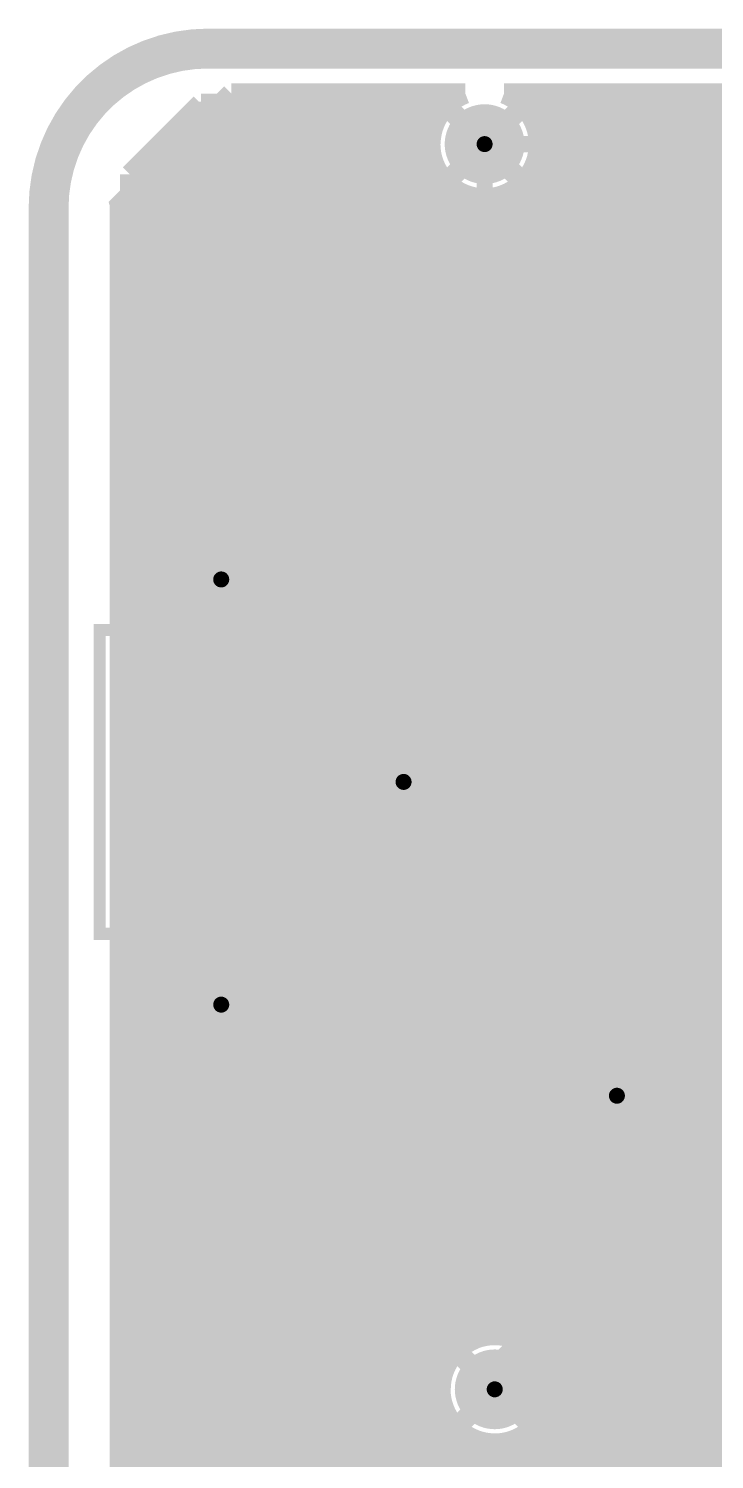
# Model space of a CAD drawing. Extents: x -118 to 4, y -52 to 56.
# Drawn here: x -117.73 to -109.13, y 38.49 to 56.44 of the extents above; entities that cross this region are included whole.
import ezdxf

# ---------------------------------------------------------------- set-up
doc = ezdxf.new("R2010")
doc.units = 0
doc.header["$MEASUREMENT"] = 0
doc.layers.get('0').update_dxf_attribs({"linetype": 'CONTINUOUS'})
for name, color, linetype in [('22-302-0_BOT', 7, 'CONTINUOUS'), ('22-302-0_DRD', 7, 'CONTINUOUS'), ('22-302-0_DRL', 2, 'CONTINUOUS'), ('22-302-0_GND', 1, 'CONTINUOUS'), ('22-302-0_IN1', 3, 'CONTINUOUS'), ('22-302-0_SMT', 10, 'CONTINUOUS'), ('22-302-0_SPT', 9, 'CONTINUOUS'), ('22-302-0_SST', 11, 'CONTINUOUS'), ('22-302-0_TOP', 13, 'CONTINUOUS'), ('THRUHOLE_TAP', 7, 'CONTINUOUS')]:
    doc.layers.add(name, color=color, linetype=linetype)

# ---------------------------------------------------------------- blocks, each defined once
blk = doc.blocks.new('ROUND_50')
at = {"const_width": 0.35052}
blk.add_lwpolyline([(-0.17526, 0, 1), (0.17526, 0, 1)], format="xyb", close=True, dxfattribs=at)
blk = doc.blocks.new('ROUND_106')
at = {"const_width": 0.10033}
blk.add_lwpolyline([(-0.050164, 0, 1), (0.050164, 0, 1)], format="xyb", close=True, dxfattribs=at)
blk = doc.blocks.new('ROUND_107')
at = {"const_width": 0.10033}
blk.add_lwpolyline([(-0.050164, 0, 1), (0.050164, 0, 1)], format="xyb", close=True, dxfattribs=at)
blk = doc.blocks.new('ROUND_92')
at = {"const_width": 0.0635}
blk.add_lwpolyline([(-0.03175, 0, 1), (0.03175, 0, 1)], format="xyb", close=True, dxfattribs=at)
blk = doc.blocks.new('ROUND_95')
at = {"const_width": 0.50038}
blk.add_lwpolyline([(-0.25019, 0, 1), (0.25019, 0, 1)], format="xyb", close=True, dxfattribs=at)
blk = doc.blocks.new('ROUND_58')
at = {"const_width": 0.35052}
blk.add_lwpolyline([(-0.17526, 0, 1), (0.17526, 0, 1)], format="xyb", close=True, dxfattribs=at)
blk = doc.blocks.new('RECTANGLE_33')
blk.add_solid([(0.9652, 1.524), (0.9652, -1.524), (-0.9652, 1.524), (-0.9652, -1.524)])
blk = doc.blocks.new('RECTANGLE_42')
blk.add_solid([(0.84963, 0.35052), (0.84963, -0.35052), (-0.84963, 0.35052), (-0.84963, -0.35052)])
blk = doc.blocks.new('ROUND_98')
at = {"const_width": 0.10033}
blk.add_lwpolyline([(-0.050164, 0, 1), (0.050164, 0, 1)], format="xyb", close=True, dxfattribs=at)

msp = doc.modelspace()

# ---------------------------------------------------------------- linework, layer by layer
at = {"layer": '22-302-0_BOT'}
for points, const_width in [([(-115.189, 55.626), (-116.586, 54.229), (-115.57, 50.419)], 0.254), ([(-115.2144, 55.6006), (-115.2144, 2.25044)], 0.254), ([(-112.2553, 55.626), (-115.189, 55.626)], 0.254), ([(-114.9858, 55.626), (-114.9858, 2.40792)], 0.254), ([(-114.7572, 55.626), (-114.7572, 2.53492)], 0.254), ([(-114.5286, 55.626), (-114.5286, 9.9568)], 0.254), ([(-114.3, 55.626), (-114.3, 9.9568)], 0.254), ([(-114.0714, 55.626), (-114.0714, 9.9568)], 0.254), ([(-113.8428, 55.626), (-113.8428, 9.9568)], 0.254), ([(-113.6142, 55.626), (-113.6142, 9.9568)], 0.254), ([(-113.3856, 55.626), (-113.3856, 9.9568)], 0.254), ([(-113.157, 55.626), (-113.157, 9.9568)], 0.254), ([(-112.9284, 55.626), (-112.9284, 41.31564)], 0.254), ([(-112.6998, 55.626), (-112.6998, 41.54424)], 0.254), ([(-112.4712, 55.626), (-112.4712, 55.49392)], 0.254), ([(-69.53504, 55.626), (-111.77016, 55.626)], 0.254), ([(-111.5568, 55.626), (-111.5568, 55.49392)], 0.254), ([(-111.3282, 55.626), (-111.3282, 39.75608)], 0.254), ([(-111.0996, 55.626), (-111.0996, 36.99002)], 0.254), ([(-110.871, 55.626), (-110.871, 11.04392)], 0.254), ([(-110.6424, 55.626), (-110.6424, 11.2522)], 0.254), ([(-110.4138, 55.626), (-110.4138, 11.38428)], 0.254), ([(-110.1852, 55.626), (-110.1852, 11.46556)], 0.254), ([(-109.9566, 55.626), (-109.9566, 11.50112)], 0.254), ([(-109.728, 55.626), (-109.728, 14.6812)], 0.254), ([(-109.4994, 55.626), (-109.4994, 14.95806)], 0.254), ([(-109.2708, 55.626), (-109.2708, 15.12824)], 0.254), ([(-109.0422, 55.626), (-109.0422, 15.23492)], 0.254), ([(-115.443, 55.372), (-115.443, 2.0574)], 0.254), ([(-112.46612, 55.499), (-115.316, 55.499)], 0.254), ([(-69.66204, 55.499), (-111.56188, 55.499)], 0.254), ([(-112.63376, 55.2704), (-115.5446, 55.2704)], 0.254), ([(-69.89064, 55.2704), (-111.39424, 55.2704)], 0.254), ([(-112.69218, 55.0418), (-115.7732, 55.0418)], 0.254), ([(-115.6716, 55.1434), (-115.6716, 50.8)], 0.254), ([(-70.11924, 55.0418), (-111.33582, 55.0418)], 0.254), ([(-112.66932, 54.8132), (-116.0018, 54.8132)], 0.254), ([(-115.9002, 54.9148), (-115.9002, 51.65598)], 0.254), ([(-111.76, 36.83), (-112.141, 36.83), (-112.649, 37.338), (-112.649, 41.021), (-112.014, 41.656), (-112.014, 54.991)], 0.2032), ([(-70.34784, 54.8132), (-111.35614, 54.8132)], 0.254), ([(-116.1288, 54.6862), (-116.1288, 52.5145)], 0.254), ([(-116.3574, 54.4576), (-116.3574, 53.37048)], 0.254), ([(-112.55756, 54.5846), (-116.2304, 54.5846)], 0.254), ([(-112.4712, 54.48808), (-112.4712, 41.77284)], 0.254), ([(-112.4204, 54.4449), (-112.4204, 41.82364)], 0.254), ([(-111.6076, 54.4449), (-111.6076, 41.656)], 0.254), ([(-111.5568, 54.48808), (-111.5568, 39.96436)], 0.254), ([(-70.57644, 54.5846), (-111.4679, 54.5846)], 0.254), ([(-112.4204, 54.356), (-116.459, 54.356)], 0.254), ([(-81.7753, 54.356), (-111.6076, 54.356)], 0.254), ([(-112.4204, 54.1274), (-116.55806, 54.1274)], 0.254), ([(-82.07756, 54.1274), (-111.6076, 54.1274)], 0.254), ([(-112.4204, 53.8988), (-116.4971, 53.8988)], 0.254), ([(-82.18932, 53.8988), (-111.6076, 53.8988)], 0.254), ([(-112.4204, 53.6702), (-116.43614, 53.6702)], 0.254), ([(-82.21218, 53.6702), (-111.6076, 53.6702)], 0.254), ([(-112.4204, 53.4416), (-116.37518, 53.4416)], 0.254), ([(-85.56752, 53.4416), (-111.6076, 53.4416)], 0.254), ([(-112.4204, 53.213), (-116.31422, 53.213)], 0.254), ([(-91.9353, 53.213), (-111.6076, 53.213)], 0.254), ([(-112.4204, 52.9844), (-116.25326, 52.9844)], 0.254), ([(-92.23756, 52.9844), (-111.6076, 52.9844)], 0.254), ([(-112.4204, 52.7558), (-116.1923, 52.7558)], 0.254), ([(-92.34932, 52.7558), (-111.6076, 52.7558)], 0.254), ([(-112.4204, 52.5272), (-116.13134, 52.5272)], 0.254), ([(-92.37218, 52.5272), (-111.6076, 52.5272)], 0.254), ([(-112.4204, 52.2986), (-116.07038, 52.2986)], 0.254), ([(-92.31376, 52.2986), (-111.6076, 52.2986)], 0.254), ([(-112.4204, 52.07), (-116.00942, 52.07)], 0.254), ([(-92.14612, 52.07), (-111.6076, 52.07)], 0.254), ([(-112.4204, 51.8414), (-115.94846, 51.8414)], 0.254), ([(-92.1004, 51.8414), (-111.6076, 51.8414)], 0.254), ([(-112.4204, 51.6128), (-115.8875, 51.6128)], 0.254), ([(-92.1004, 51.6128), (-111.6076, 51.6128)], 0.254), ([(-112.4204, 51.3842), (-115.82654, 51.3842)], 0.254), ([(-92.1004, 51.3842), (-111.6076, 51.3842)], 0.254), ([(-112.4204, 51.1556), (-115.76558, 51.1556)], 0.254), ([(-92.1004, 51.1556), (-111.6076, 51.1556)], 0.254), ([(-112.4204, 50.927), (-115.70462, 50.927)], 0.254), ([(-94.96298, 50.927), (-111.6076, 50.927)], 0.254), ([(-112.4204, 50.6984), (-115.64366, 50.6984)], 0.254), ([(-104.35082, 50.6984), (-111.6076, 50.6984)], 0.254), ([(-112.4204, 50.4698), (-115.5827, 50.4698)], 0.254), ([(-115.57, 50.419), (-115.57, 1.92786)], 0.254), ([(-104.87914, 50.4698), (-111.6076, 50.4698)], 0.254), ([(-112.4204, 50.2412), (-115.57, 50.2412)], 0.254), ([(-105.22712, 50.2412), (-111.6076, 50.2412)], 0.254), ([(-112.4204, 50.0126), (-115.57, 50.0126)], 0.254), ([(-105.48874, 50.0126), (-111.6076, 50.0126)], 0.254), ([(-112.4204, 49.784), (-115.57, 49.784)], 0.254), ([(-105.69702, 49.784), (-111.6076, 49.784)], 0.254), ([(-112.4204, 49.5554), (-115.57, 49.5554)], 0.254), ([(-105.86212, 49.5554), (-111.6076, 49.5554)], 0.254), ([(-112.4204, 49.3268), (-115.57, 49.3268)], 0.254), ([(-105.99928, 49.3268), (-111.6076, 49.3268)], 0.254), ([(-112.4204, 49.0982), (-115.57, 49.0982)], 0.254), ([(-106.1085, 49.0982), (-111.6076, 49.0982)], 0.254), ([(-112.4204, 48.8696), (-115.57, 48.8696)], 0.254), ([(-106.19232, 48.8696), (-111.6076, 48.8696)], 0.254), ([(-112.4204, 48.641), (-115.57, 48.641)], 0.254), ([(-106.25582, 48.641), (-111.6076, 48.641)], 0.254), ([(-112.4204, 48.4124), (-115.57, 48.4124)], 0.254), ([(-106.299, 48.4124), (-111.6076, 48.4124)], 0.254), ([(-112.4204, 48.1838), (-115.57, 48.1838)], 0.254), ([(-106.32186, 48.1838), (-111.6076, 48.1838)], 0.254), ([(-112.4204, 47.9552), (-115.57, 47.9552)], 0.254), ([(-106.32948, 47.9552), (-111.6076, 47.9552)], 0.254), ([(-112.4204, 47.7266), (-115.57, 47.7266)], 0.254), ([(-106.31678, 47.7266), (-111.6076, 47.7266)], 0.254), ([(-112.4204, 47.498), (-115.57, 47.498)], 0.254), ([(-106.28376, 47.498), (-111.6076, 47.498)], 0.254), ([(-112.4204, 47.2694), (-115.57, 47.2694)], 0.254), ([(-106.23296, 47.2694), (-111.6076, 47.2694)], 0.254), ([(-112.4204, 47.0408), (-115.57, 47.0408)], 0.254), ([(-106.16184, 47.0408), (-111.6076, 47.0408)], 0.254), ([(-112.4204, 46.8122), (-115.57, 46.8122)], 0.254), ([(-106.06786, 46.8122), (-111.6076, 46.8122)], 0.254), ([(-112.4204, 46.5836), (-115.57, 46.5836)], 0.254), ([(-105.94848, 46.5836), (-111.6076, 46.5836)], 0.254), ([(-112.4204, 46.355), (-115.57, 46.355)], 0.254), ([(-105.80116, 46.355), (-111.6076, 46.355)], 0.254), ([(-112.4204, 46.1264), (-115.57, 46.1264)], 0.254), ([(-105.62082, 46.1264), (-111.6076, 46.1264)], 0.254), ([(-112.4204, 45.8978), (-115.57, 45.8978)], 0.254), ([(-105.39222, 45.8978), (-111.6076, 45.8978)], 0.254), ([(-112.4204, 45.6692), (-115.57, 45.6692)], 0.254), ([(-105.10266, 45.6692), (-111.6076, 45.6692)], 0.254), ([(-112.4204, 45.4406), (-115.57, 45.4406)], 0.254), ([(-104.70642, 45.4406), (-111.6076, 45.4406)], 0.254), ([(-112.4204, 45.212), (-115.57, 45.212)], 0.254), ([(-103.98252, 45.212), (-111.6076, 45.212)], 0.254), ([(-112.4204, 44.9834), (-115.57, 44.9834)], 0.254), ([(-94.8182, 44.9834), (-111.6076, 44.9834)], 0.254), ([(-112.4204, 44.7548), (-115.57, 44.7548)], 0.254), ([(-94.8182, 44.7548), (-111.6076, 44.7548)], 0.254), ([(-112.4204, 44.5262), (-115.57, 44.5262)], 0.254), ([(-95.34398, 44.5262), (-111.6076, 44.5262)], 0.254), ([(-112.4204, 44.2976), (-115.57, 44.2976)], 0.254), ([(-95.57512, 44.2976), (-111.6076, 44.2976)], 0.254), ([(-112.4204, 44.069), (-115.57, 44.069)], 0.254), ([(-95.66402, 44.069), (-111.6076, 44.069)], 0.254), ([(-112.4204, 43.8404), (-115.57, 43.8404)], 0.254), ([(-95.66656, 43.8404), (-111.6076, 43.8404)], 0.254), ([(-112.4204, 43.6118), (-115.57, 43.6118)], 0.254), ([(-95.8342, 43.6118), (-111.6076, 43.6118)], 0.254), ([(-112.4204, 43.3832), (-115.57, 43.3832)], 0.254), ([(-95.8342, 43.3832), (-111.6076, 43.3832)], 0.254), ([(-112.4204, 43.1546), (-115.57, 43.1546)], 0.254), ([(-95.8342, 43.1546), (-111.6076, 43.1546)], 0.254), ([(-112.4204, 42.926), (-115.57, 42.926)], 0.254), ([(-95.8342, 42.926), (-111.6076, 42.926)], 0.254), ([(-112.4204, 42.6974), (-115.57, 42.6974)], 0.254), ([(-95.8342, 42.6974), (-111.6076, 42.6974)], 0.254), ([(-112.4204, 42.4688), (-115.57, 42.4688)], 0.254), ([(-95.8342, 42.4688), (-111.6076, 42.4688)], 0.254), ([(-112.4204, 42.2402), (-115.57, 42.2402)], 0.254), ([(-95.8342, 42.2402), (-111.6076, 42.2402)], 0.254), ([(-112.4204, 42.0116), (-115.57, 42.0116)], 0.254), ([(-105.156, 42.0116), (-111.6076, 42.0116)], 0.254), ([(-112.46104, 41.783), (-115.57, 41.783)], 0.254), ([(-112.4204, 41.82364), (-112.93094, 41.3131)], 0.254), ([(-105.43032, 41.783), (-111.6076, 41.783)], 0.254), ([(-112.68964, 41.5544), (-115.57, 41.5544)], 0.254), ([(-105.55478, 41.5544), (-111.6203, 41.5544)], 0.254), ([(-111.72698, 41.36898), (-112.2426, 40.85336)], 0.254), ([(-112.91824, 41.3258), (-115.57, 41.3258)], 0.254), ([(-111.7854, 41.31056), (-111.7854, 40.04056)], 0.254), ([(-105.60304, 41.3258), (-111.77016, 41.3258)], 0.254), ([(-113.04778, 41.0972), (-115.57, 41.0972)], 0.254), ([(-113.0554, 41.021), (-113.0554, 37.338)], 0.254), ([(-112.014, 41.08196), (-112.014, 40.03802)], 0.254), ([(-105.58526, 41.0972), (-111.99876, 41.0972)], 0.254), ([(-113.0554, 40.8686), (-115.57, 40.8686)], 0.254), ([(-112.2426, 40.85336), (-112.2426, 39.94912)], 0.254), ([(-105.4989, 40.8686), (-112.22736, 40.8686)], 0.254), ([(-113.0554, 40.64), (-115.57, 40.64)], 0.254), ([(-105.3084, 40.64), (-112.2426, 40.64)], 0.254), ([(-113.0554, 40.4114), (-115.57, 40.4114)], 0.254), ([(-95.53956, 40.4114), (-112.2426, 40.4114)], 0.254), ([(-113.0554, 40.1828), (-115.57, 40.1828)], 0.254), ([(-95.65132, 40.1828), (-112.2426, 40.1828)], 0.254), ([(-113.0554, 39.9542), (-115.57, 39.9542)], 0.254), ([(-95.67418, 39.9542), (-111.53902, 39.9542)], 0.254), ([(-113.0554, 39.7256), (-115.57, 39.7256)], 0.254), ([(-95.61576, 39.7256), (-111.30788, 39.7256)], 0.254), ([(-113.0554, 39.497), (-115.57, 39.497)], 0.254), ([(-106.37266, 39.497), (-111.21898, 39.497)], 0.254), ([(-113.0554, 39.2684), (-115.57, 39.2684)], 0.254), ([(-106.68, 39.2684), (-111.2139, 39.2684)], 0.254), ([(-113.0554, 39.0398), (-115.57, 39.0398)], 0.254), ([(-106.81716, 39.0398), (-111.29264, 39.0398)], 0.254), ([(-111.3282, 38.98138), (-111.3282, 37.35578)], 0.254), ([(-113.0554, 38.8112), (-115.57, 38.8112)], 0.254), ([(-112.2426, 38.79088), (-112.2426, 37.50564)], 0.254), ([(-112.014, 38.70198), (-112.014, 37.45992)], 0.254), ([(-111.7854, 38.6969), (-111.7854, 37.50818)], 0.254), ([(-111.5568, 38.77564), (-111.5568, 37.4777)], 0.254), ([(-106.8705, 38.8112), (-111.49838, 38.8112)], 0.254), ([(-113.0554, 38.5826), (-115.57, 38.5826)], 0.254), ([(-106.86034, 38.5826), (-112.2426, 38.5826)], 0.254)]:
    msp.add_lwpolyline(points, dxfattribs=dict(at, const_width=const_width))
at = {"layer": '22-302-0_BOT', "const_width": 0.254}
for points in [[(-112.2553, 55.626, 0.3114339), (-112.69218, 54.991)], [(-111.33328, 54.991, 0.3104767), (-111.77016, 55.626)], [(-112.69472, 54.991, 0.2370538), (-112.4204, 54.4449)], [(-111.6076, 54.4449, 0.237053), (-111.33328, 54.991)], [(-111.72698, 41.36898, 0.1989124), (-111.60809, 41.656)], [(-111.72698, 41.36898, 0.1989124), (-111.60809, 41.656)], [(-112.93602, 41.30802, 0.1989124), (-113.05491, 41.021)], [(-111.887, 40.05072, 0.1385454), (-112.2432, 39.95009)], [(-111.20628, 39.37, 0.4142136), (-111.887, 40.05072)], [(-111.887, 38.68928, 0.4142136), (-111.20628, 39.37)], [(-112.2426, 38.79088, 0.1385453), (-111.887, 38.69042)]]:
    msp.add_lwpolyline(points, format="xyb", dxfattribs=at)
at = {"layer": '22-302-0_DRD', "const_width": 0.50038}
msp.add_lwpolyline([(-115.4811, 56.18988, 0.4142136), (-117.48008, 54.1909)], format="xyb", dxfattribs=at)
at = {"layer": '22-302-0_DRD'}
for points, const_width in [([(1.81102, 56.18988), (-115.4811, 56.18988)], 0.50038), ([(-111.379, 55.626), (-112.649, 54.356)], 0.254), ([(-111.379, 54.356), (-112.649, 55.626)], 0.254), ([(-117.48008, 54.1909), (-117.48008, -1.81102)], 0.50038), ([(-114.681, 50.165), (-115.951, 48.895)], 0.254), ([(-114.681, 48.895), (-115.951, 50.165)], 0.254), ([(-112.395, 47.625), (-113.665, 46.355)], 0.254), ([(-112.395, 46.355), (-113.665, 47.625)], 0.254), ([(-112.395, 47.625), (-113.665, 46.355)], 0.254), ([(-112.395, 46.355), (-113.665, 47.625)], 0.254), ([(-112.395, 47.625), (-113.665, 46.355)], 0.254), ([(-112.395, 46.355), (-113.665, 47.625)], 0.254), ([(-114.681, 44.831), (-115.951, 43.561)], 0.254), ([(-114.681, 43.561), (-115.951, 44.831)], 0.254), ([(-109.72038, 43.688), (-110.99038, 42.418)], 0.254), ([(-109.72038, 42.418), (-110.99038, 43.688)], 0.254), ([(-109.72038, 43.688), (-110.99038, 42.418)], 0.254), ([(-109.72038, 42.418), (-110.99038, 43.688)], 0.254), ([(-111.252, 40.005), (-112.522, 38.735)], 0.254), ([(-111.252, 38.735), (-112.522, 40.005)], 0.254)]:
    msp.add_lwpolyline(points, dxfattribs=dict(at, const_width=const_width))
at = {"layer": '22-302-0_DRL', "const_width": 0.50038}
msp.add_lwpolyline([(-115.4811, 56.18988, 0.4142136), (-117.48008, 54.1909)], format="xyb", dxfattribs=at)
for points in [[(1.81102, 56.18988), (-115.4811, 56.18988)], [(-117.48008, 54.1909), (-117.48008, -1.81102)]]:
    msp.add_lwpolyline(points, dxfattribs=at)
at = {"layer": '22-302-0_GND', "const_width": 0.50038}
msp.add_lwpolyline([(-115.4811, 56.18988, 0.4142136), (-117.48008, 54.1909)], format="xyb", dxfattribs=at)
for points in [[(1.81102, 56.18988), (-115.4811, 56.18988)], [(-117.48008, 54.1909), (-117.48008, -1.81102)]]:
    msp.add_lwpolyline(points, dxfattribs=at)
at = {"layer": '22-302-0_IN1'}
for points, const_width in [([(-115.443, 55.372), (-116.586, 54.229), (-116.586, 4.064)], 0.254), ([(-115.443, 55.372), (-115.443, 4.064)], 0.254), ([(-112.57788, 55.372), (-115.443, 55.372)], 0.254), ([(-115.2144, 55.372), (-115.2144, 4.064)], 0.254), ([(-114.9858, 55.372), (-114.9858, 4.064)], 0.254), ([(-114.7572, 55.372), (-114.7572, 4.064)], 0.254), ([(-114.5286, 55.372), (-114.5286, 4.064)], 0.254), ([(-114.3, 55.372), (-114.3, 4.064)], 0.254), ([(-114.0714, 55.372), (-114.0714, 4.064)], 0.254), ([(-113.8428, 55.372), (-113.8428, 33.45942)], 0.254), ([(-113.6142, 55.372), (-113.6142, 33.74644)], 0.254), ([(-113.3856, 55.372), (-113.3856, 33.86582)], 0.254), ([(-113.157, 55.372), (-113.157, 33.90138)], 0.254), ([(-112.9284, 55.372), (-112.9284, 33.90138)], 0.254), ([(-112.6998, 55.372), (-112.6998, 33.90138)], 0.254), ([(-99.187, 55.372), (-111.45012, 55.372)], 0.254), ([(-111.3282, 55.372), (-111.3282, 40.62222)], 0.254), ([(-111.0996, 55.372), (-111.0996, 40.6273)], 0.254), ([(-110.871, 55.372), (-110.871, 40.6273)], 0.254), ([(-110.6424, 55.372), (-110.6424, 40.6273)], 0.254), ([(-110.4138, 55.372), (-110.4138, 40.6273)], 0.254), ([(-110.1852, 55.372), (-110.1852, 40.6273)], 0.254), ([(-109.9566, 55.372), (-109.9566, 40.6273)], 0.254), ([(-109.728, 55.372), (-109.728, 40.6273)], 0.254), ([(-109.4994, 55.372), (-109.4994, 40.6273)], 0.254), ([(-109.2708, 55.372), (-109.2708, 40.6273)], 0.254), ([(-109.0422, 55.372), (-109.0422, 40.6273)], 0.254), ([(-112.64392, 55.245), (-115.57, 55.245)], 0.254), ([(-99.187, 55.245), (-111.38408, 55.245)], 0.254), ([(-112.69218, 55.0164), (-115.7986, 55.0164)], 0.254), ([(-115.6716, 55.1434), (-115.6716, 4.064)], 0.254), ([(-99.187, 55.0164), (-111.33328, 55.0164)], 0.254), ([(-115.9002, 54.9148), (-115.9002, 4.064)], 0.254), ([(-116.1288, 54.6862), (-116.1288, 4.064)], 0.254), ([(-112.6617, 54.7878), (-116.0272, 54.7878)], 0.254), ([(-99.187, 54.7878), (-111.36376, 54.7878)], 0.254), ([(-116.3574, 54.4576), (-116.3574, 4.064)], 0.254), ([(-112.53978, 54.5592), (-116.2558, 54.5592)], 0.254), ([(-112.4712, 54.48808), (-112.4712, 39.71798)], 0.254), ([(-111.5568, 54.48808), (-111.5568, 40.54602)], 0.254), ([(-99.187, 54.5592), (-111.48822, 54.5592)], 0.254), ([(-112.17402, 54.3306), (-116.4844, 54.3306)], 0.254), ([(-112.2426, 54.35092), (-112.2426, 39.94912)], 0.254), ([(-112.014, 54.31028), (-112.014, 40.12184)], 0.254), ([(-99.187, 54.3306), (-111.85144, 54.3306)], 0.254), ([(-111.7854, 54.35092), (-111.7854, 40.35044)], 0.254), ([(-99.187, 54.102), (-116.586, 54.102)], 0.254), ([(-99.187, 53.8734), (-116.586, 53.8734)], 0.254), ([(-99.187, 53.6448), (-116.586, 53.6448)], 0.254), ([(-99.187, 53.4162), (-116.586, 53.4162)], 0.254), ([(-99.187, 53.1876), (-116.586, 53.1876)], 0.254), ([(-99.187, 52.959), (-116.586, 52.959)], 0.254), ([(-99.187, 52.7304), (-116.586, 52.7304)], 0.254), ([(-99.187, 52.5018), (-116.586, 52.5018)], 0.254), ([(-99.187, 52.2732), (-116.586, 52.2732)], 0.254), ([(-99.187, 52.0446), (-116.586, 52.0446)], 0.254), ([(-99.187, 51.816), (-116.586, 51.816)], 0.254), ([(-99.187, 51.5874), (-116.586, 51.5874)], 0.254), ([(-99.187, 51.3588), (-116.586, 51.3588)], 0.254), ([(-99.187, 51.1302), (-116.586, 51.1302)], 0.254), ([(-99.187, 50.9016), (-116.586, 50.9016)], 0.254), ([(-104.42702, 50.673), (-116.586, 50.673)], 0.254), ([(-104.92486, 50.4444), (-116.586, 50.4444)], 0.254), ([(-105.26014, 50.2158), (-116.586, 50.2158)], 0.254), ([(-105.51414, 49.9872), (-116.586, 49.9872)], 0.254), ([(-105.71734, 49.7586), (-116.586, 49.7586)], 0.254), ([(-105.8799, 49.53), (-116.586, 49.53)], 0.254), ([(-106.01198, 49.3014), (-116.586, 49.3014)], 0.254), ([(-106.11866, 49.0728), (-116.586, 49.0728)], 0.254), ([(-106.19994, 48.8442), (-116.586, 48.8442)], 0.254), ([(-106.2609, 48.6156), (-116.586, 48.6156)], 0.254), ([(-106.30154, 48.387), (-116.586, 48.387)], 0.254), ([(-106.3244, 48.1584), (-116.586, 48.1584)], 0.254), ([(-106.32694, 47.9298), (-116.586, 47.9298)], 0.254), ([(-106.31424, 47.7012), (-116.586, 47.7012)], 0.254), ([(-106.27868, 47.4726), (-116.586, 47.4726)], 0.254), ([(-106.22534, 47.244), (-116.586, 47.244)], 0.254), ([(-106.15168, 47.0154), (-116.586, 47.0154)], 0.254), ([(-106.05516, 46.7868), (-116.586, 46.7868)], 0.254), ([(-105.93324, 46.5582), (-116.586, 46.5582)], 0.254), ([(-105.78338, 46.3296), (-116.586, 46.3296)], 0.254), ([(-105.59796, 46.101), (-116.586, 46.101)], 0.254), ([(-105.36428, 45.8724), (-116.586, 45.8724)], 0.254), ([(-105.0671, 45.6438), (-116.586, 45.6438)], 0.254), ([(-104.65054, 45.4152), (-116.586, 45.4152)], 0.254), ([(-103.79964, 45.1866), (-116.586, 45.1866)], 0.254), ([(-99.187, 44.958), (-116.586, 44.958)], 0.254), ([(-99.187, 44.7294), (-116.586, 44.7294)], 0.254), ([(-99.187, 44.5008), (-116.586, 44.5008)], 0.254), ([(-99.187, 44.2722), (-116.586, 44.2722)], 0.254), ([(-99.187, 44.0436), (-116.586, 44.0436)], 0.254), ([(-99.187, 43.815), (-116.586, 43.815)], 0.254), ([(-99.187, 43.5864), (-116.586, 43.5864)], 0.254), ([(-99.187, 43.3578), (-116.586, 43.3578)], 0.254), ([(-99.187, 43.1292), (-116.586, 43.1292)], 0.254), ([(-99.187, 42.9006), (-116.586, 42.9006)], 0.254), ([(-99.187, 42.672), (-116.586, 42.672)], 0.254), ([(-99.187, 42.4434), (-116.586, 42.4434)], 0.254), ([(-99.187, 42.2148), (-116.586, 42.2148)], 0.254), ([(-105.20172, 41.9862), (-116.586, 41.9862)], 0.254), ([(-105.45064, 41.7576), (-116.586, 41.7576)], 0.254), ([(-105.56494, 41.529), (-116.586, 41.529)], 0.254), ([(-105.60304, 41.3004), (-116.586, 41.3004)], 0.254), ([(-105.58018, 41.0718), (-116.586, 41.0718)], 0.254), ([(-105.48366, 40.8432), (-116.586, 40.8432)], 0.254), ([(-105.29316, 40.6273), (-111.252, 40.6273)], 0.254), ([(-111.37646, 40.6146), (-116.586, 40.6146)], 0.254), ([(-111.69142, 40.44442), (-112.13338, 40.00246)], 0.254), ([(-111.74984, 40.386), (-116.586, 40.386)], 0.254), ([(-111.97844, 40.1574), (-116.586, 40.1574)], 0.254), ([(-111.887, 39.37), (-111.252, 40.005), (-94.996, 40.005)], 0.635), ([(-112.27308, 39.9288), (-116.586, 39.9288)], 0.254), ([(-112.48136, 39.7002), (-116.586, 39.7002)], 0.254), ([(-112.55756, 39.4716), (-116.586, 39.4716)], 0.254), ([(-110.99292, 39.3827), (-111.252, 39.12362)], 0.254), ([(-106.56316, 39.3827), (-110.99292, 39.3827)], 0.254), ([(-110.871, 39.3827), (-110.871, 35.5854)], 0.254), ([(-110.6424, 39.3827), (-110.6424, 35.5854)], 0.254), ([(-110.4138, 39.3827), (-110.4138, 35.5854)], 0.254), ([(-110.1852, 39.3827), (-110.1852, 35.5854)], 0.254), ([(-109.9566, 39.3827), (-109.9566, 35.5854)], 0.254), ([(-109.728, 39.3827), (-109.728, 35.5854)], 0.254), ([(-109.4994, 39.3827), (-109.4994, 35.5854)], 0.254), ([(-109.2708, 39.3827), (-109.2708, 35.5854)], 0.254), ([(-109.0422, 39.3827), (-109.0422, 35.5854)], 0.254), ([(-112.55502, 39.243), (-116.586, 39.243)], 0.254), ([(-106.70032, 39.243), (-111.13262, 39.243)], 0.254), ([(-111.0996, 39.27602), (-111.0996, 36.99002)], 0.254), ([(-112.46612, 39.0144), (-116.586, 39.0144)], 0.254), ([(-112.4712, 39.02202), (-112.4712, 33.90138)], 0.254), ([(-106.82478, 39.0144), (-111.30788, 39.0144)], 0.254), ([(-111.3282, 38.98138), (-111.3282, 37.35578)], 0.254), ([(-112.23498, 38.7858), (-116.586, 38.7858)], 0.254), ([(-112.2426, 38.79088), (-112.2426, 37.30752)], 0.254), ([(-112.014, 38.70198), (-112.014, 37.45992)], 0.254), ([(-111.7854, 38.6969), (-111.7854, 37.50818)], 0.254), ([(-111.5568, 38.77564), (-111.5568, 37.4777)], 0.254), ([(-106.87304, 38.7858), (-111.53902, 38.7858)], 0.254), ([(-106.85526, 38.5572), (-116.586, 38.5572)], 0.254)]:
    msp.add_lwpolyline(points, dxfattribs=dict(at, const_width=const_width))
at = {"layer": '22-302-0_IN1', "const_width": 0.254}
for points in [[(-112.57788, 55.372, 0.1496559), (-112.69453, 54.991)], [(-111.33328, 54.991, 0.1496557), (-111.44996, 55.37211)], [(-112.69472, 54.991, 0.4142136), (-112.014, 54.31028)], [(-112.014, 54.31028, 0.4142136), (-111.33328, 54.991)], [(-111.252, 40.6273, 0.1989124), (-111.69203, 40.44503)], [(-111.252, 40.6273, 0.1989124), (-111.69203, 40.44503)], [(-112.13338, 40.00246, 0.3091512), (-112.56518, 39.37)], [(-112.56772, 39.37, 0.4142136), (-111.887, 38.68928)], [(-111.887, 38.68928, 0.3095218), (-111.252, 39.12362)]]:
    msp.add_lwpolyline(points, format="xyb", dxfattribs=at)
at = {"layer": '22-302-0_SST', "const_width": 0.1524}
for points in [[(-110.363, 51.30292), (-111.379, 51.30292), (-111.21136, 51.18354)], [(-110.363, 51.41976), (-110.363, 51.18354)], [(-110.70336, 50.70094), (-110.70336, 50.22596), (-111.379, 50.46472), (-111.379, 50.58156), (-110.363, 50.58156)], [(-110.871, 49.38776), (-110.871, 49.74336), (-111.04118, 49.86274), (-111.21136, 49.86274), (-111.379, 49.74336), (-111.379, 49.38776), (-110.363, 49.38776)], [(-110.871, 49.68494), (-110.363, 49.86274)], [(-108.0643, 45.085), (-107.95, 45.085), (-107.95, 48.895), (-116.84, 48.895), (-116.84, 45.085), (-108.0643, 45.085)]]:
    msp.add_lwpolyline(points, dxfattribs=at)
at = {"layer": '22-302-0_TOP'}
for points, const_width in [([(-115.57, 55.499), (-116.459, 54.61)], 0.254), ([(-112.76838, 55.3974), (-115.6716, 55.3974)], 0.254), ([(-112.70488, 55.499), (-115.57, 55.499)], 0.254), ([(-115.5446, 55.499), (-115.5446, 49.022)], 0.254), ([(-115.316, 55.499), (-115.316, 49.022)], 0.254), ([(-115.0874, 55.499), (-115.0874, 49.022)], 0.254), ([(-114.8588, 55.499), (-114.8588, 49.022)], 0.254), ([(-114.6302, 55.499), (-114.6302, 49.022)], 0.254), ([(-114.4016, 55.499), (-114.4016, 49.022)], 0.254), ([(-114.173, 55.499), (-114.173, 49.022)], 0.254), ([(-113.9444, 55.499), (-113.9444, 49.022)], 0.254), ([(-113.7158, 55.499), (-113.7158, 42.1005)], 0.254), ([(-113.4872, 55.499), (-113.4872, 42.14876)], 0.254), ([(-113.2586, 55.499), (-113.2586, 42.164)], 0.254), ([(-113.03, 55.499), (-113.03, 42.14114)], 0.254), ([(-112.8014, 55.499), (-112.8014, 55.33136)], 0.254), ([(-112.014, 54.991), (-56.515, 54.991), (-56.134, 55.372), (-55.626, 55.372), (-55.245, 54.991), (-1.397, 54.991), (-1.27, 55.118)], 0.2032), ([(-112.8522, 55.1688), (-115.9002, 55.1688)], 0.254), ([(-115.7732, 55.2958), (-115.7732, 49.022)], 0.254), ([(-116.0018, 55.0672), (-116.0018, 49.022)], 0.254), ([(-116.2304, 54.8386), (-116.2304, 49.022)], 0.254), ([(-112.86998, 54.9402), (-116.1288, 54.9402)], 0.254), ([(-112.82426, 54.7116), (-116.3574, 54.7116)], 0.254), ([(-112.8014, 54.65064), (-112.8014, 42.08526)], 0.254), ([(-116.459, 54.61), (-116.459, 49.022)], 0.254), ([(-112.70488, 54.483), (-116.459, 54.483)], 0.254), ([(-112.5728, 54.34076), (-112.5728, 41.9862)], 0.254), ([(-111.4298, 54.36362), (-111.4298, 41.529)], 0.254), ([(-95.631, 54.3814), (-111.40948, 54.3814)], 0.254), ([(-111.2012, 54.3814), (-111.2012, 41.529)], 0.254), ([(-110.9726, 54.3814), (-110.9726, 41.529)], 0.254), ([(-110.744, 54.3814), (-110.744, 49.022)], 0.254), ([(-110.5154, 54.3814), (-110.5154, 49.022)], 0.254), ([(-110.2868, 54.3814), (-110.2868, 49.022)], 0.254), ([(-110.0582, 54.3814), (-110.0582, 49.022)], 0.254), ([(-109.8296, 54.3814), (-109.8296, 50.40884)], 0.254), ([(-109.601, 54.3814), (-109.601, 50.64506)], 0.254), ([(-109.3724, 54.3814), (-109.3724, 50.87366)], 0.254), ([(-109.1438, 54.3814), (-109.1438, 51.10226)], 0.254), ([(-112.45342, 54.2544), (-116.459, 54.2544)], 0.254), ([(-112.3442, 54.19852), (-112.3442, 41.83888)], 0.254), ([(-112.1156, 54.1401), (-112.1156, 41.6179)], 0.254), ([(-111.887, 54.14264), (-111.887, 41.529)], 0.254), ([(-111.6584, 54.21122), (-111.6584, 41.529)], 0.254), ([(-95.631, 54.2544), (-111.57458, 54.2544)], 0.254), ([(-95.631, 54.0258), (-116.459, 54.0258)], 0.254), ([(-95.631, 53.7972), (-116.459, 53.7972)], 0.254), ([(-95.631, 53.5686), (-116.459, 53.5686)], 0.254), ([(-95.631, 53.34), (-116.459, 53.34)], 0.254), ([(-95.631, 53.1114), (-116.459, 53.1114)], 0.254), ([(-107.30484, 52.8828), (-116.459, 52.8828)], 0.254), ([(-107.59186, 52.6542), (-116.459, 52.6542)], 0.254), ([(-107.4928, 52.7558), (-109.77118, 50.47488)], 0.254), ([(-107.82046, 52.4256), (-116.459, 52.4256)], 0.254), ([(-109.347, 43.942), (-109.347, 50.038), (-107.061, 52.324), (-92.456, 52.324), (-91.948, 51.816), (-75.565, 51.816), (-75.057, 52.324), (-67.691, 52.324), (-66.675, 51.308), (-65.151, 51.308), (-64.643, 51.816), (-54.356, 51.816), (-53.467, 50.927), (-42.164, 50.927), (-40.767, 49.53), (-40.767, 45.339), (-39.116, 43.688), (-38.1, 43.688), (-36.3982, 41.9862), (-34.925, 41.9862)], 0.2032), ([(-108.04906, 52.197), (-116.459, 52.197)], 0.254), ([(-108.27766, 51.9684), (-116.459, 51.9684)], 0.254), ([(-108.50626, 51.7398), (-116.459, 51.7398)], 0.254), ([(-108.73486, 51.5112), (-116.459, 51.5112)], 0.254), ([(-108.96346, 51.2826), (-116.459, 51.2826)], 0.254), ([(-109.19206, 51.054), (-116.459, 51.054)], 0.254), ([(-109.42066, 50.8254), (-116.459, 50.8254)], 0.254), ([(-109.64926, 50.5968), (-116.459, 50.5968)], 0.254), ([(-109.86008, 50.3682), (-116.459, 50.3682)], 0.254), ([(-109.94644, 50.1396), (-116.459, 50.1396)], 0.254), ([(-109.9566, 50.038), (-109.9566, 49.022)], 0.254), ([(-109.9566, 49.911), (-116.459, 49.911)], 0.254), ([(-109.9566, 49.6824), (-116.459, 49.6824)], 0.254), ([(-115.316, 49.53), (-115.316, 46.99), (-115.3922, 46.99)], 0.635), ([(-109.9566, 49.4538), (-116.459, 49.4538)], 0.254), ([(-109.9566, 49.2252), (-116.459, 49.2252)], 0.254), ([(-113.919, 49.022), (-116.459, 49.022)], 0.254), ([(-115.3922, 49.022), (-115.3922, 46.99)], 0.254), ([(-113.919, 49.022), (-113.919, 44.958)], 0.254), ([(-110.871, 48.9966), (-113.919, 48.9966)], 0.254), ([(-110.871, 49.022), (-110.871, 44.958)], 0.254), ([(-109.9566, 49.022), (-110.871, 49.022)], 0.254), ([(-110.871, 48.768), (-113.919, 48.768)], 0.254), ([(-110.871, 48.5394), (-113.919, 48.5394)], 0.254), ([(-110.871, 48.3108), (-113.919, 48.3108)], 0.254), ([(-110.871, 48.0822), (-113.919, 48.0822)], 0.254), ([(-110.871, 47.8536), (-113.919, 47.8536)], 0.254), ([(-110.871, 47.625), (-113.919, 47.625)], 0.254), ([(-110.871, 47.3964), (-113.919, 47.3964)], 0.254), ([(-113.03, 46.99), (-115.316, 46.99), (-115.3922, 46.99)], 0.635), ([(-115.3922, 46.99), (-115.316, 46.99), (-113.03, 46.99)], 0.635), ([(-115.316, 44.196), (-115.316, 46.863), (-115.3922, 46.99)], 0.635), ([(-115.3922, 46.99), (-115.316, 46.99), (-113.03, 46.99)], 0.635), ([(-115.316, 46.863), (-115.3922, 46.99)], 0.635), ([(-110.871, 47.1678), (-113.919, 47.1678)], 0.254), ([(-109.3978, 46.99), (-109.3978, 43.9928), (-109.347, 43.942), (-108.585, 43.18), (-108.585, 39.624), (-108.839, 39.37), (-110.35538, 39.37)], 0.635), ([(-109.3978, 46.99), (-109.3978, 43.9928), (-109.347, 43.942)], 0.635), ([(-115.3922, 44.958), (-115.3922, 46.99)], 0.254), ([(-113.919, 46.99), (-115.3922, 46.99)], 0.254), ([(-115.3922, 46.99), (-115.316, 46.9138), (-115.316, 46.863)], 0.2032), ([(-110.871, 46.9392), (-113.919, 46.9392)], 0.254), ([(-110.871, 46.7106), (-113.919, 46.7106)], 0.254), ([(-110.871, 46.482), (-113.919, 46.482)], 0.254), ([(-110.871, 46.2534), (-113.919, 46.2534)], 0.254), ([(-110.871, 46.0248), (-113.919, 46.0248)], 0.254), ([(-110.871, 45.7962), (-113.919, 45.7962)], 0.254), ([(-110.871, 45.5676), (-113.919, 45.5676)], 0.254), ([(-110.871, 45.339), (-113.919, 45.339)], 0.254), ([(-110.871, 45.1104), (-113.919, 45.1104)], 0.254), ([(-116.459, 44.958), (-116.459, 0.53594)], 0.254), ([(-113.919, 44.958), (-116.459, 44.958)], 0.254), ([(-116.2304, 44.958), (-116.2304, 1.25984)], 0.254), ([(-116.0018, 44.958), (-116.0018, 1.66878)], 0.254), ([(-115.7732, 44.958), (-115.7732, 1.9685)], 0.254), ([(-115.5446, 44.958), (-115.5446, 40.15486)], 0.254), ([(-115.316, 44.958), (-115.316, 40.71874)], 0.254), ([(-115.0874, 44.958), (-115.0874, 40.99052)], 0.254), ([(-114.8588, 44.958), (-114.8588, 41.21912)], 0.254), ([(-114.6302, 44.958), (-114.6302, 41.44772)], 0.254), ([(-114.4016, 44.958), (-114.4016, 41.67632)], 0.254), ([(-114.173, 44.958), (-114.173, 41.87698)], 0.254), ([(-113.9444, 44.958), (-113.9444, 42.01414)], 0.254), ([(-110.2233, 44.958), (-110.871, 44.958)], 0.254), ([(-110.744, 44.958), (-110.744, 41.529)], 0.254), ([(-110.5154, 44.958), (-110.5154, 41.529)], 0.254), ([(-110.2868, 44.958), (-110.2868, 41.52646)], 0.254), ([(-110.2233, 44.958), (-110.2233, 43.9928)], 0.254), ([(-110.2233, 44.8818), (-116.459, 44.8818)], 0.254), ([(-110.2233, 44.6532), (-116.459, 44.6532)], 0.254), ([(-110.2233, 44.4246), (-116.459, 44.4246)], 0.254), ([(-110.2233, 44.196), (-116.459, 44.196)], 0.254), ([(-110.2233, 43.9674), (-116.459, 43.9674)], 0.254), ([(-110.18266, 43.7388), (-116.459, 43.7388)], 0.254), ([(-110.06836, 43.5102), (-116.459, 43.5102)], 0.254), ([(-110.0582, 43.4975), (-110.0582, 41.49852)], 0.254), ([(-109.9312, 43.3578), (-109.4105, 42.8371)], 0.254), ([(-109.85246, 43.2816), (-116.459, 43.2816)], 0.254), ([(-110.35538, 41.91), (-110.35538, 43.053)], 0.635), ([(-110.35538, 41.91), (-110.35538, 43.053)], 0.635), ([(-109.8296, 43.2562), (-109.8296, 41.49852)], 0.254), ([(-109.62386, 43.053), (-116.459, 43.053)], 0.254), ([(-109.601, 43.0276), (-109.601, 41.49852)], 0.254), ([(-109.4105, 42.8244), (-116.459, 42.8244)], 0.254), ([(-109.4105, 42.8371), (-109.4105, 41.49852)], 0.254), ([(-109.4105, 42.5958), (-116.459, 42.5958)], 0.254), ([(-109.4105, 42.3672), (-116.459, 42.3672)], 0.254), ([(-113.56086, 42.1386), (-116.459, 42.1386)], 0.254), ([(-109.4105, 42.1386), (-113.00714, 42.1386)], 0.254), ([(-114.12474, 41.91), (-116.459, 41.91)], 0.254), ([(-109.4105, 41.91), (-112.44072, 41.91)], 0.254), ([(-114.36096, 41.71696), (-115.11534, 40.96512)], 0.254), ([(-114.39652, 41.6814), (-116.459, 41.6814)], 0.254), ([(-114.046, 33.02), (-114.046, 39.878), (-113.284, 40.64)], 2.032), ([(-109.4105, 41.6814), (-112.17148, 41.6814)], 0.254), ([(-110.35538, 41.529), (-112.04448, 41.529)], 0.254), ([(-114.62512, 41.4528), (-116.459, 41.4528)], 0.254), ([(-109.4105, 41.49852), (-110.1217, 41.49852)], 0.254), ([(-114.85372, 41.2242), (-116.459, 41.2242)], 0.254), ([(-115.08232, 40.9956), (-116.459, 40.9956)], 0.254), ([(-113.284, 40.64), (-110.35538, 40.64)], 0.762), ([(-115.28298, 40.767), (-116.459, 40.767)], 0.254), ([(-115.42014, 40.5384), (-116.459, 40.5384)], 0.254), ([(-115.5065, 40.3098), (-116.459, 40.3098)], 0.254), ([(-115.55476, 40.0812), (-116.459, 40.0812)], 0.254), ([(-115.57, 39.8526), (-116.459, 39.8526)], 0.254), ([(-115.57, 39.878), (-115.57, 33.02)], 0.254), ([(-115.57, 39.624), (-116.459, 39.624)], 0.254), ([(-110.35538, 39.37), (-111.887, 39.37)], 0.635), ([(-115.57, 39.3954), (-116.459, 39.3954)], 0.254), ([(-115.57, 39.1668), (-116.459, 39.1668)], 0.254), ([(-115.57, 38.9382), (-116.459, 38.9382)], 0.254), ([(-115.57, 38.7096), (-116.459, 38.7096)], 0.254), ([(-115.57, 38.481), (-116.459, 38.481)], 0.254)]:
    msp.add_lwpolyline(points, dxfattribs=dict(at, const_width=const_width))
at = {"layer": '22-302-0_TOP', "const_width": 0.254}
for points in [[(-112.70488, 55.499, 0.1598466), (-112.87154, 54.991)], [(-112.87252, 54.991, 0.4142136), (-112.014, 54.13248)], [(-112.014, 54.13248, 0.1978252), (-111.40948, 54.3814)], [(-109.7788, 50.4698, 0.1989124), (-109.95766, 50.038)], [(-110.2233, 43.9928, 0.1989128), (-109.98152, 43.40908)], [(-113.284, 42.164, 0.1989124), (-114.36163, 41.71763)], [(-112.04448, 41.529, 0.2417011), (-113.284, 42.16536)], [(-110.1217, 41.49852, 0.0665357), (-110.35538, 41.52975)], [(-115.12296, 40.95496, 0.1989124), (-115.56905, 39.878)]]:
    msp.add_lwpolyline(points, format="xyb", dxfattribs=at)

# ---------------------------------------------------------------- block references
at = {"layer": '22-302-0_BOT'}
for p in [(-112.014, 54.991), (-115.316, 49.53), (-113.03, 46.99), (-115.316, 44.196), (-110.35538, 43.053), (-111.887, 39.37)]:
    msp.add_blockref('ROUND_50', p, dxfattribs=at)
at = {"layer": '22-302-0_DRL'}
for name, p in [('ROUND_106', (-112.014, 54.991)), ('ROUND_107', (-115.316, 49.53)), ('ROUND_107', (-113.03, 46.99)), ('ROUND_107', (-115.316, 44.196)), ('ROUND_107', (-110.35538, 43.053)), ('ROUND_106', (-111.887, 39.37))]:
    msp.add_blockref(name, p, dxfattribs=at)
at = {"layer": '22-302-0_GND'}
for name, p in [('ROUND_95', (-112.014, 54.991)), ('ROUND_92', (-115.316, 49.53)), ('ROUND_92', (-113.03, 46.99)), ('ROUND_92', (-115.316, 44.196)), ('ROUND_92', (-110.35538, 43.053)), ('ROUND_95', (-111.887, 39.37))]:
    msp.add_blockref(name, p, dxfattribs=at)
at = {"layer": '22-302-0_IN1'}
for name, p in [('ROUND_50', (-112.014, 54.991)), ('ROUND_58', (-115.316, 49.53)), ('ROUND_58', (-113.03, 46.99)), ('ROUND_50', (-115.316, 44.196)), ('ROUND_50', (-110.35538, 43.053)), ('ROUND_50', (-111.887, 39.37))]:
    msp.add_blockref(name, p, dxfattribs=at)
at = {"layer": '22-302-0_SMT'}
for name, p in [('RECTANGLE_33', (-115.3922, 46.99)), ('RECTANGLE_33', (-109.3978, 46.99)), ('RECTANGLE_42', (-110.35538, 41.91)), ('RECTANGLE_42', (-110.35538, 40.64)), ('RECTANGLE_42', (-110.35538, 39.37))]:
    msp.add_blockref(name, p, dxfattribs=at)
at = {"layer": '22-302-0_SPT'}
for name, p in [('RECTANGLE_33', (-115.3922, 46.99)), ('RECTANGLE_33', (-109.3978, 46.99)), ('RECTANGLE_42', (-110.35538, 41.91)), ('RECTANGLE_42', (-110.35538, 40.64)), ('RECTANGLE_42', (-110.35538, 39.37))]:
    msp.add_blockref(name, p, dxfattribs=at)
at = {"layer": '22-302-0_TOP'}
for name, p in [('ROUND_50', (-112.014, 54.991)), ('ROUND_50', (-115.316, 49.53)), ('RECTANGLE_33', (-115.3922, 46.99)), ('RECTANGLE_33', (-109.3978, 46.99)), ('ROUND_50', (-113.03, 46.99)), ('ROUND_50', (-115.316, 44.196)), ('ROUND_50', (-110.35538, 43.053)), ('RECTANGLE_42', (-110.35538, 41.91)), ('RECTANGLE_42', (-110.35538, 40.64)), ('ROUND_50', (-111.887, 39.37)), ('RECTANGLE_42', (-110.35538, 39.37))]:
    msp.add_blockref(name, p, dxfattribs=at)
at = {"layer": 'THRUHOLE_TAP'}
for p in [(-112.014, 54.991), (-115.316, 49.53), (-113.03, 46.99), (-115.316, 44.196), (-110.35538, 43.053), (-111.887, 39.37)]:
    msp.add_blockref('ROUND_98', p, dxfattribs=at)

doc.saveas('drawing.dxf')
